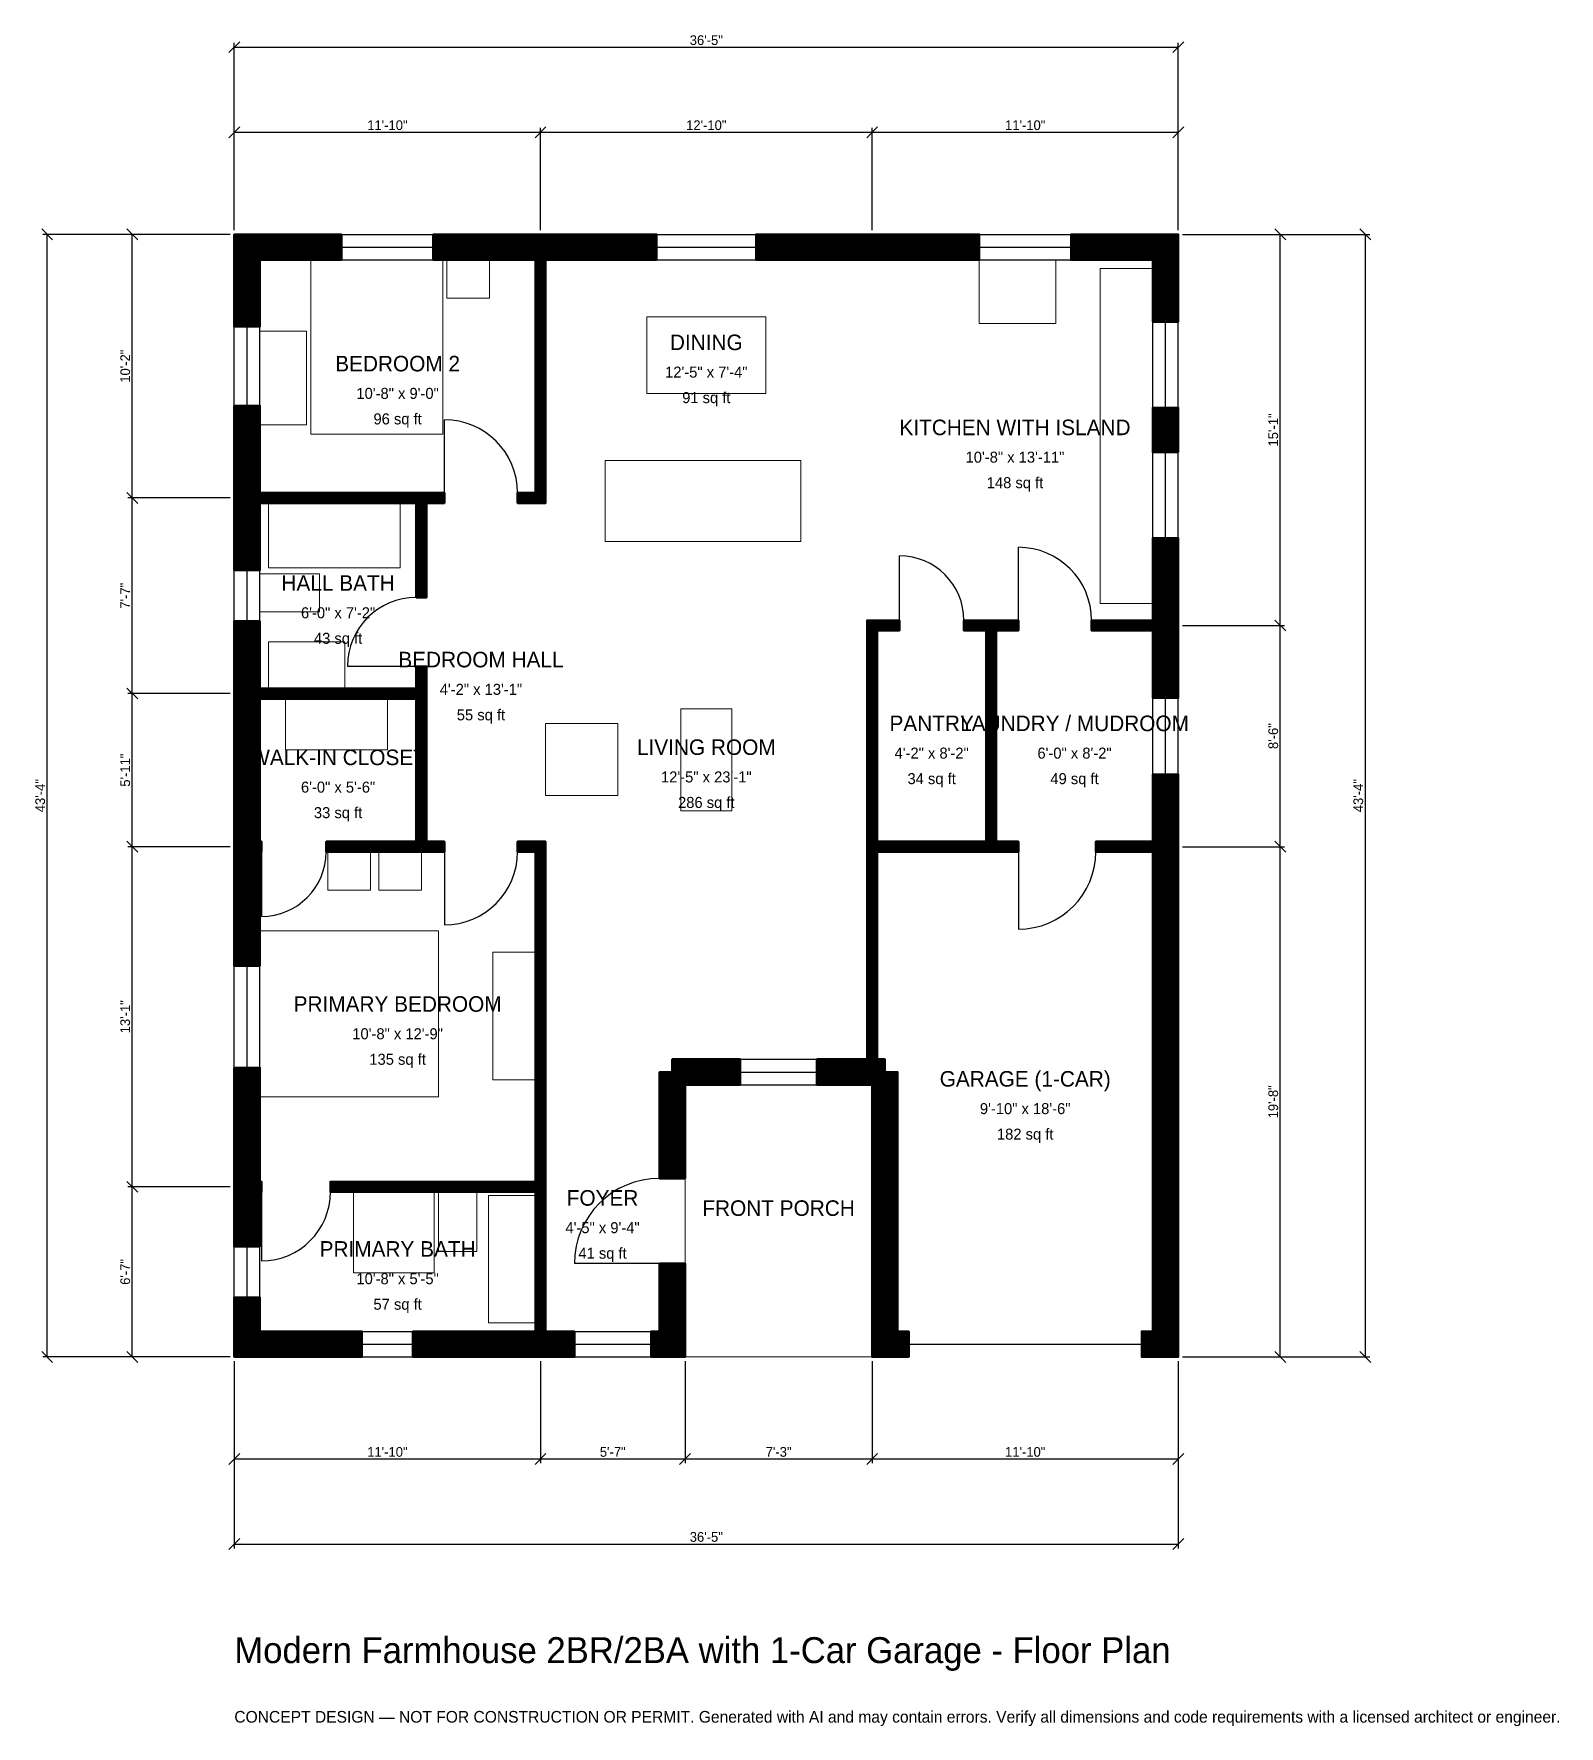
# Model space of a CAD drawing. Header units: inches. Extents: x -93 to 613, y -171 to 613.
import ezdxf
from ezdxf.enums import TextEntityAlignment as Align

# ---------------------------------------------------------------- set-up
doc = ezdxf.new("R2010")
doc.units = ezdxf.units.IN
doc.header["$MEASUREMENT"] = 0
doc.linetypes.add('DASHED', pattern=[0.6, 0.5, -0.1])
for name, color, linetype, lineweight in [('A-ANNO-DIMS', 1, 'Continuous', 13), ('A-ANNO-TEXT', 7, 'Continuous', 18), ('A-AREA-IDEN', 7, 'Continuous', 18), ('A-DOOR', 2, 'Continuous', 25), ('A-FLOR-FIXT', 9, 'Continuous', 13), ('A-FURN', 9, 'Continuous', 13), ('A-GLAZ', 4, 'Continuous', 25), ('A-SITE-PAVE', 8, 'Continuous', 13), ('A-WALL', 7, 'Continuous', 50), ('A-WALL-PATT', 8, 'Continuous', 13)]:
    doc.layers.add(name, color=color, linetype=linetype, lineweight=lineweight)
doc.dimstyles.new('PLAN', dxfattribs={"dimtxt": 4.5, "dimasz": 3, "dimexe": 2, "dimexo": 2, "dimgap": 1, "dimtad": 1, "dimdec": 0, "dimlunit": 4, "dimtsz": 2.5, "dimcen": 2.5, "dimclrd": 1, "dimclre": 1, "dimazin": 3, "dimtfac": 1, "dimtmove": 0, "dimatfit": 3})

msp = doc.modelspace()

# ---------------------------------------------------------------- hatches: boundary and pattern name
at = {"layer": 'A-WALL-PATT'}
h = msp.add_hatch(dxfattribs=at)
h.set_pattern_fill('ANSI31', color=8, scale=0.8)
h.paths.add_polyline_path([(135.8268, 0), (82.6772, 0), (82.6772, 11.811), (135.8268, 11.811), (139.3701, 11.811), (139.3701, 76.378), (44.4882, 76.378), (44.4882, 81.1024), (139.3701, 81.1024), (139.3701, 123.622), (139.3701, 128.3465), (139.3701, 233.8583), (131.1024, 233.8583), (131.1024, 238.5827), (139.3701, 238.5827), (144.0945, 238.5827), (144.0945, 233.8583), (144.0945, 128.3465), (144.0945, 123.622), (144.0945, 81.1024), (144.0945, 76.378), (144.0945, 11.811), (147.6378, 11.811), (157.4803, 11.811), (157.4803, 0), (147.6378, 0), (144.0945, 0), (144.0945, 0), (139.3701, 0), (139.3701, 0), (135.8268, 0)])
h.paths.add_polyline_path([(11.811, 0), (11.811, 0), (0, 0), (0, 0), (0, 0), (0, 11.811), (0, 11.811), (0, 27.5591), (11.811, 27.5591), (11.811, 11.811), (59.0551, 11.811), (59.0551, 0), (11.811, 0)])
h.paths.add_polyline_path([(0, 72.8346), (0, 76.378), (0, 76.378), (0, 81.1024), (0, 81.1024), (0, 84.6457), (0, 133.8583), (11.811, 133.8583), (11.811, 84.6457), (11.811, 81.1024), (12.5984, 81.1024), (12.5984, 76.378), (11.811, 76.378), (11.811, 72.8346), (11.811, 51.1811), (0, 51.1811), (0, 72.8346)])
h.paths.add_polyline_path([(0, 230.315), (0, 233.8583), (0, 233.8583), (0, 238.5827), (0, 238.5827), (0, 242.126), (0, 301.1811), (0, 304.7244), (0, 304.7244), (0, 309.4488), (0, 309.4488), (0, 312.9921), (0, 340.5512), (11.811, 340.5512), (11.811, 312.9921), (11.811, 309.4488), (84.252, 309.4488), (84.252, 319.685), (88.9764, 319.685), (88.9764, 309.4488), (88.9764, 304.7244), (88.9764, 238.5827), (97.2441, 238.5827), (97.2441, 233.8583), (88.9764, 233.8583), (84.252, 233.8583), (42.5197, 233.8583), (42.5197, 238.5827), (84.252, 238.5827), (84.252, 304.7244), (11.811, 304.7244), (11.811, 301.1811), (11.811, 242.126), (11.811, 238.5827), (12.5984, 238.5827), (12.5984, 233.8583), (11.811, 233.8583), (11.811, 230.315), (11.811, 181.1024), (0, 181.1024), (0, 230.315)])
h.paths.add_polyline_path([(0, 391.7323), (0, 395.2756), (0, 395.2756), (0, 400), (0, 400), (0, 403.5433), (0, 440.3543), (11.811, 440.3543), (11.811, 403.5433), (11.811, 400), (84.252, 400), (88.9764, 400), (97.2441, 400), (97.2441, 395.2756), (88.9764, 395.2756), (88.9764, 351.5748), (84.252, 351.5748), (84.252, 395.2756), (11.811, 395.2756), (11.811, 391.7323), (11.811, 364.1732), (0, 364.1732), (0, 391.7323)])
h.paths.add_polyline_path([(0, 507.874), (0, 507.874), (0, 519.685), (0, 519.685), (0, 519.6851), (11.811, 519.6851), (11.811, 519.685), (49.6063, 519.685), (49.6063, 507.874), (11.811, 507.874), (11.811, 476.9685), (0, 476.9685), (0, 507.874)])
h.paths.add_polyline_path([(135.8268, 519.685), (139.3701, 519.685), (139.3701, 519.6851), (144.0945, 519.6851), (144.0945, 519.685), (147.6378, 519.685), (195.4724, 519.685), (195.4724, 507.874), (147.6378, 507.874), (144.0945, 507.874), (144.0945, 419.685), (144.0945, 414.9606), (144.0945, 400), (144.0945, 395.2756), (139.3701, 395.2756), (131.1024, 395.2756), (131.1024, 400), (139.3701, 400), (139.3701, 414.9606), (139.3701, 419.685), (139.3701, 507.874), (135.8268, 507.874), (92.126, 507.874), (92.126, 519.685), (135.8268, 519.685)])
h.paths.add_polyline_path([(289.3701, 519.685), (301.1811, 519.685), (344.8819, 519.685), (344.8819, 507.874), (301.1811, 507.874), (289.3701, 507.874), (241.5354, 507.874), (241.5354, 519.685), (289.3701, 519.685)])
h.paths.add_polyline_path([(425.1968, 519.685), (425.1968, 519.6851), (437.0079, 519.6851), (437.0079, 519.685), (437.0079, 519.685), (437.0079, 507.874), (437.0079, 507.874), (437.0079, 479.1995), (425.1968, 479.1995), (425.1968, 507.874), (387.4016, 507.874), (387.4016, 519.685), (425.1968, 519.685)])
h.paths.add_polyline_path([(437.0079, 418.832), (425.1968, 418.832), (425.1968, 439.4357), (437.0079, 439.4357), (437.0079, 418.832)])
h.paths.add_polyline_path([(437.0079, 344.4882), (437.0079, 344.4882), (437.0079, 340.9449), (437.0079, 340.9449), (437.0079, 336.2205), (437.0079, 336.2205), (437.0079, 305.1181), (425.1968, 305.1181), (425.1968, 332.6772), (425.1968, 332.6772), (425.1968, 336.2205), (396.8504, 336.2205), (396.8504, 340.9449), (425.1968, 340.9449), (425.1968, 379.0682), (437.0079, 379.0682), (437.0079, 344.4882)])
h.paths.add_polyline_path([(437.0079, 238.5827), (437.0079, 238.5827), (437.0079, 233.8583), (437.0079, 233.8583), (437.0079, 230.315), (437.0079, 230.315), (437.0079, 11.811), (437.0079, 11.811), (437.0079, 0), (437.0079, 0), (437.0079, 0), (425.1968, 0), (425.1968, 0), (420.0787, 0), (420.0787, 11.811), (425.1968, 11.811), (425.1968, 233.8583), (398.8189, 233.8583), (398.8189, 238.5827), (425.1968, 238.5827), (425.1968, 242.126), (425.1968, 242.126), (425.1968, 269.685), (437.0079, 269.685), (437.0079, 238.5827)])
h.paths.add_polyline_path([(307.0866, 0), (307.0866, 0), (295.2756, 0), (295.2756, 0), (295.2756, 0), (295.2756, 11.811), (295.2756, 11.811), (295.2756, 123.622), (295.2756, 123.622), (295.2756, 125.9842), (292.9134, 125.9842), (292.9134, 125.9843), (269.685, 125.9843), (269.685, 137.7953), (292.9134, 137.7953), (292.9134, 233.8583), (292.9134, 238.5827), (292.9134, 336.2205), (292.9134, 340.9449), (297.6378, 340.9449), (307.874, 340.9449), (307.874, 336.2205), (297.6378, 336.2205), (297.6378, 238.5827), (348.0315, 238.5827), (348.0315, 336.2205), (337.7953, 336.2205), (337.7953, 340.9449), (348.0315, 340.9449), (352.7559, 340.9449), (362.9921, 340.9449), (362.9921, 336.2205), (352.7559, 336.2205), (352.7559, 238.5827), (362.9921, 238.5827), (362.9921, 233.8583), (352.7559, 233.8583), (348.0315, 233.8583), (297.6378, 233.8583), (297.6378, 137.7953), (301.1811, 137.7953), (301.1811, 131.8898), (307.0866, 131.8898), (307.0866, 11.811), (312.2047, 11.811), (312.2047, 0), (307.0866, 0)])
h.paths.add_polyline_path([(208.6614, 125.9843), (208.6614, 82.6772), (196.8504, 82.6772), (196.8504, 131.8898), (202.7559, 131.8898), (202.7559, 137.7953), (234.252, 137.7953), (234.252, 125.9843), (208.6614, 125.9843)])
h.paths.add_polyline_path([(208.6614, 11.811), (208.6615, 11.811), (208.6615, 0), (208.6614, 0), (208.6614, 0), (196.8504, 0), (196.8504, 0), (192.9134, 0), (192.9134, 11.811), (196.8504, 11.811), (196.8504, 43.3071), (208.6614, 43.3071), (208.6614, 11.811)])

# ---------------------------------------------------------------- linework, layer by layer
at = {"layer": 'A-DOOR'}
for p, q in [((97.2441, 400), (97.2441, 433.8583)), ((307.874, 340.9449), (307.874, 370.8661)), ((362.9921, 340.9449), (362.9921, 374.8031)), ((84.252, 319.685), (52.3622, 319.685)), ((12.5984, 233.8583), (12.5984, 203.937)), ((97.2441, 233.8583), (97.2441, 200)), ((362.9921, 233.8583), (362.9921, 198.0315)), ((12.5984, 76.378), (12.5984, 44.4882)), ((196.8504, 43.3071), (157.4803, 43.3071))]:
    msp.add_line(p, q, dxfattribs=at)
at = {"layer": 'A-DOOR', "linetype": 'DASHED'}
msp.add_line((312.2047, 5.9055), (420.0787, 5.9055), dxfattribs=at)
at = {"layer": 'A-DOOR'}
for centre, radius, start, end in [((97.2441, 400), 33.8583, 0, 90), ((307.874, 340.9449), 29.9213, 0, 90), ((362.9921, 340.9449), 33.8583, 0, 90), ((84.252, 319.685), 31.8898, 90, 180), ((12.5984, 233.8583), 29.9213, 270, 360), ((97.2441, 233.8583), 33.8583, 270, 360), ((362.9921, 233.8583), 35.8268, 270, 360), ((196.8504, 43.3071), 39.3701, 90, 180), ((12.5984, 76.378), 31.8898, 270, 360)]:
    msp.add_arc(centre, radius, start, end, dxfattribs=at)
at = {"layer": 'A-FLOR-FIXT'}
for points in [[(400.7874, 348.8189), (425.1968, 348.8189), (425.1968, 503.937), (400.7874, 503.937)], [(15.748, 365.3543), (76.7717, 365.3543), (76.7717, 395.2756), (15.748, 395.2756)], [(11.811, 344.8819), (39.3701, 344.8819), (39.3701, 362.5984), (11.811, 362.5984)], [(15.748, 309.4488), (51.1811, 309.4488), (51.1811, 331.1024), (15.748, 331.1024)], [(55.1181, 38.9764), (92.5197, 38.9764), (92.5197, 76.378), (55.1181, 76.378)], [(94.4882, 48.8189), (112.2047, 48.8189), (112.2047, 76.378), (94.4882, 76.378)], [(117.7165, 15.748), (139.3701, 15.748), (139.3701, 74.8031), (117.7165, 74.8031)]]:
    msp.add_lwpolyline(points, close=True, dxfattribs=at)
at = {"layer": 'A-FURN'}
for points in [[(35.4331, 427.1654), (96.4567, 427.1654), (96.4567, 507.874), (35.4331, 507.874)], [(98.4252, 490.1575), (118.1102, 490.1575), (118.1102, 507.874), (98.4252, 507.874)], [(344.8819, 478.3465), (380.315, 478.3465), (380.315, 507.874), (344.8819, 507.874)], [(190.9449, 446.063), (246.063, 446.063), (246.063, 481.4961), (190.9449, 481.4961)], [(11.811, 431.4961), (33.4646, 431.4961), (33.4646, 474.8031), (11.811, 474.8031)], [(171.6535, 377.5591), (262.2047, 377.5591), (262.2047, 414.9606), (171.6535, 414.9606)], [(23.622, 281.1024), (70.8661, 281.1024), (70.8661, 304.7244), (23.622, 304.7244)], [(206.6929, 252.7559), (230.315, 252.7559), (230.315, 300), (206.6929, 300)], [(144.0945, 259.8425), (177.5591, 259.8425), (177.5591, 293.3071), (144.0945, 293.3071)], [(43.3071, 216.1417), (62.9921, 216.1417), (62.9921, 233.8583), (43.3071, 233.8583)], [(66.9291, 216.1417), (86.6142, 216.1417), (86.6142, 233.8583), (66.9291, 233.8583)], [(11.811, 120.4724), (94.4882, 120.4724), (94.4882, 197.2441), (11.811, 197.2441)], [(119.685, 128.3465), (139.3701, 128.3465), (139.3701, 187.4016), (119.685, 187.4016)]]:
    msp.add_lwpolyline(points, close=True, dxfattribs=at)
at = {"layer": 'A-GLAZ'}
for p, q in [((49.6063, 519.685), (92.126, 519.685)), ((195.4724, 519.685), (241.5354, 519.685)), ((344.8819, 519.685), (387.4016, 519.685)), ((49.6063, 513.7795), (92.126, 513.7795)), ((195.4724, 513.7795), (241.5354, 513.7795)), ((344.8819, 513.7795), (387.4016, 513.7795)), ((49.6063, 507.874), (92.126, 507.874)), ((195.4724, 507.874), (241.5354, 507.874)), ((344.8819, 507.874), (387.4016, 507.874)), ((425.1968, 439.4357), (425.1968, 479.1995)), ((431.1024, 439.4357), (431.1024, 479.1995)), ((437.0079, 439.4357), (437.0079, 479.1995)), ((0, 440.3543), (0, 476.9685)), ((5.9055, 440.3543), (5.9055, 476.9685)), ((11.811, 440.3543), (11.811, 476.9685)), ((425.1968, 379.0682), (425.1968, 418.832)), ((431.1024, 379.0682), (431.1024, 418.832)), ((437.0079, 379.0682), (437.0079, 418.832)), ((0, 340.5512), (0, 364.1732)), ((5.9055, 340.5512), (5.9055, 364.1732)), ((11.811, 340.5512), (11.811, 364.1732)), ((425.1968, 269.685), (425.1968, 305.1181)), ((431.1024, 269.685), (431.1024, 305.1181)), ((437.0079, 269.685), (437.0079, 305.1181)), ((0, 133.8583), (0, 181.1024)), ((5.9055, 133.8583), (5.9055, 181.1024)), ((11.811, 133.8583), (11.811, 181.1024)), ((234.252, 137.7953), (269.685, 137.7953)), ((234.252, 131.8898), (269.685, 131.8898)), ((234.252, 125.9843), (269.685, 125.9843)), ((0, 27.5591), (0, 51.1811)), ((5.9055, 27.5591), (5.9055, 51.1811)), ((11.811, 27.5591), (11.811, 51.1811)), ((59.0551, 11.811), (82.6772, 11.811)), ((157.4803, 11.811), (192.9134, 11.811)), ((59.0551, 5.9055), (82.6772, 5.9055)), ((59.0551, 0), (82.6772, 0)), ((157.4803, 5.9055), (192.9134, 5.9055)), ((157.4803, 0), (192.9134, 0))]:
    msp.add_line(p, q, dxfattribs=at)
at = {"layer": 'A-SITE-PAVE', "linetype": 'DASHED'}
msp.add_lwpolyline([(208.6614, 0), (295.2756, 0), (295.2756, 125.9843), (208.6614, 125.9843)], close=True, dxfattribs=at)
at = {"layer": 'A-WALL'}
for points in [[(0, 507.874), (0, 507.874), (0, 519.685), (0, 519.685), (0, 519.6851), (11.811, 519.6851), (11.811, 519.685), (49.6063, 519.685), (49.6063, 507.874), (11.811, 507.874), (11.811, 476.9685), (0, 476.9685), (0, 507.874)], [(135.8268, 519.685), (139.3701, 519.685), (139.3701, 519.6851), (144.0945, 519.6851), (144.0945, 519.685), (147.6378, 519.685), (195.4724, 519.685), (195.4724, 507.874), (147.6378, 507.874), (144.0945, 507.874), (144.0945, 419.685), (144.0945, 414.9606), (144.0945, 400), (144.0945, 395.2756), (139.3701, 395.2756), (131.1024, 395.2756), (131.1024, 400), (139.3701, 400), (139.3701, 414.9606), (139.3701, 419.685), (139.3701, 507.874), (135.8268, 507.874), (92.126, 507.874), (92.126, 519.685), (135.8268, 519.685)], [(289.3701, 519.685), (301.1811, 519.685), (344.8819, 519.685), (344.8819, 507.874), (301.1811, 507.874), (289.3701, 507.874), (241.5354, 507.874), (241.5354, 519.685), (289.3701, 519.685)], [(425.1968, 519.685), (425.1968, 519.6851), (437.0079, 519.6851), (437.0079, 519.685), (437.0079, 519.685), (437.0079, 507.874), (437.0079, 507.874), (437.0079, 479.1995), (425.1968, 479.1995), (425.1968, 507.874), (387.4016, 507.874), (387.4016, 519.685), (425.1968, 519.685)], [(0, 391.7323), (0, 395.2756), (0, 395.2756), (0, 400), (0, 400), (0, 403.5433), (0, 440.3543), (11.811, 440.3543), (11.811, 403.5433), (11.811, 400), (84.252, 400), (88.9764, 400), (97.2441, 400), (97.2441, 395.2756), (88.9764, 395.2756), (88.9764, 351.5748), (84.252, 351.5748), (84.252, 395.2756), (11.811, 395.2756), (11.811, 391.7323), (11.811, 364.1732), (0, 364.1732), (0, 391.7323)], [(437.0079, 418.832), (425.1968, 418.832), (425.1968, 439.4357), (437.0079, 439.4357), (437.0079, 418.832)], [(437.0079, 344.4882), (437.0079, 344.4882), (437.0079, 340.9449), (437.0079, 340.9449), (437.0079, 336.2205), (437.0079, 336.2205), (437.0079, 305.1181), (425.1968, 305.1181), (425.1968, 332.6772), (425.1968, 332.6772), (425.1968, 336.2205), (396.8504, 336.2205), (396.8504, 340.9449), (425.1968, 340.9449), (425.1968, 379.0682), (437.0079, 379.0682), (437.0079, 344.4882)], [(0, 230.315), (0, 233.8583), (0, 233.8583), (0, 238.5827), (0, 238.5827), (0, 242.126), (0, 301.1811), (0, 304.7244), (0, 304.7244), (0, 309.4488), (0, 309.4488), (0, 312.9921), (0, 340.5512), (11.811, 340.5512), (11.811, 312.9921), (11.811, 309.4488), (84.252, 309.4488), (84.252, 319.685), (88.9764, 319.685), (88.9764, 309.4488), (88.9764, 304.7244), (88.9764, 238.5827), (97.2441, 238.5827), (97.2441, 233.8583), (88.9764, 233.8583), (84.252, 233.8583), (42.5197, 233.8583), (42.5197, 238.5827), (84.252, 238.5827), (84.252, 304.7244), (11.811, 304.7244), (11.811, 301.1811), (11.811, 242.126), (11.811, 238.5827), (12.5984, 238.5827), (12.5984, 233.8583), (11.811, 233.8583), (11.811, 230.315), (11.811, 181.1024), (0, 181.1024), (0, 230.315)], [(307.0866, 0), (307.0866, 0), (295.2756, 0), (295.2756, 0), (295.2756, 0), (295.2756, 11.811), (295.2756, 11.811), (295.2756, 123.622), (295.2756, 123.622), (295.2756, 125.9842), (292.9134, 125.9842), (292.9134, 125.9843), (269.685, 125.9843), (269.685, 137.7953), (292.9134, 137.7953), (292.9134, 233.8583), (292.9134, 238.5827), (292.9134, 336.2205), (292.9134, 340.9449), (297.6378, 340.9449), (307.874, 340.9449), (307.874, 336.2205), (297.6378, 336.2205), (297.6378, 238.5827), (348.0315, 238.5827), (348.0315, 336.2205), (337.7953, 336.2205), (337.7953, 340.9449), (348.0315, 340.9449), (352.7559, 340.9449), (362.9921, 340.9449), (362.9921, 336.2205), (352.7559, 336.2205), (352.7559, 238.5827), (362.9921, 238.5827), (362.9921, 233.8583), (352.7559, 233.8583), (348.0315, 233.8583), (297.6378, 233.8583), (297.6378, 137.7953), (301.1811, 137.7953), (301.1811, 131.8898), (307.0866, 131.8898), (307.0866, 11.811), (312.2047, 11.811), (312.2047, 0), (307.0866, 0)], [(437.0079, 238.5827), (437.0079, 238.5827), (437.0079, 233.8583), (437.0079, 233.8583), (437.0079, 230.315), (437.0079, 230.315), (437.0079, 11.811), (437.0079, 11.811), (437.0079, 0), (437.0079, 0), (437.0079, 0), (425.1968, 0), (425.1968, 0), (420.0787, 0), (420.0787, 11.811), (425.1968, 11.811), (425.1968, 233.8583), (398.8189, 233.8583), (398.8189, 238.5827), (425.1968, 238.5827), (425.1968, 242.126), (425.1968, 242.126), (425.1968, 269.685), (437.0079, 269.685), (437.0079, 238.5827)], [(135.8268, 0), (82.6772, 0), (82.6772, 11.811), (135.8268, 11.811), (139.3701, 11.811), (139.3701, 76.378), (44.4882, 76.378), (44.4882, 81.1024), (139.3701, 81.1024), (139.3701, 123.622), (139.3701, 128.3465), (139.3701, 233.8583), (131.1024, 233.8583), (131.1024, 238.5827), (139.3701, 238.5827), (144.0945, 238.5827), (144.0945, 233.8583), (144.0945, 128.3465), (144.0945, 123.622), (144.0945, 81.1024), (144.0945, 76.378), (144.0945, 11.811), (147.6378, 11.811), (157.4803, 11.811), (157.4803, 0), (147.6378, 0), (144.0945, 0), (144.0945, 0), (139.3701, 0), (139.3701, 0), (135.8268, 0)], [(0, 72.8346), (0, 76.378), (0, 76.378), (0, 81.1024), (0, 81.1024), (0, 84.6457), (0, 133.8583), (11.811, 133.8583), (11.811, 84.6457), (11.811, 81.1024), (12.5984, 81.1024), (12.5984, 76.378), (11.811, 76.378), (11.811, 72.8346), (11.811, 51.1811), (0, 51.1811), (0, 72.8346)], [(208.6614, 125.9843), (208.6614, 82.6772), (196.8504, 82.6772), (196.8504, 131.8898), (202.7559, 131.8898), (202.7559, 137.7953), (234.252, 137.7953), (234.252, 125.9843), (208.6614, 125.9843)], [(208.6614, 11.811), (208.6615, 11.811), (208.6615, 0), (208.6614, 0), (208.6614, 0), (196.8504, 0), (196.8504, 0), (192.9134, 0), (192.9134, 11.811), (196.8504, 11.811), (196.8504, 43.3071), (208.6614, 43.3071), (208.6614, 11.811)], [(11.811, 0), (11.811, 0), (0, 0), (0, 0), (0, 0), (0, 11.811), (0, 11.811), (0, 27.5591), (11.811, 27.5591), (11.811, 11.811), (59.0551, 11.811), (59.0551, 0), (11.811, 0)]]:
    msp.add_lwpolyline(points, close=True, dxfattribs=at)

# ---------------------------------------------------------------- texts
at = {"layer": 'A-ANNO-TEXT'}
for s, height, p in [('Modern Farmhouse 2BR/2BA with 1-Car Garage - Floor Plan', 12, (0, -141.7323)), ('CONCEPT DESIGN — NOT FOR CONSTRUCTION OR PERMIT. Generated with AI and may contain errors. Verify all dimensions and code requirements with a licensed architect or engineer.', 5.4, (0, -169.2913))]:
    msp.add_text(s, height=height, dxfattribs=at).set_placement(p)
at = {"layer": 'A-AREA-IDEN'}
for s, height, p in [('DINING', 7.2, (218.5039, 469.685)), ('BEDROOM 2', 7.2, (75.5906, 459.8425)), ('12\'-5" x 7\'-4"', 5.1, (218.5039, 455.9055)), ('10\'-8" x 9\'-0"', 5.1, (75.5906, 446.063)), ('91 sq ft', 5.1, (218.5039, 444.0945)), ('96 sq ft', 5.1, (75.5906, 434.252)), ('KITCHEN WITH ISLAND', 7.2, (361.4173, 430.315)), ('10\'-8" x 13\'-11"', 5.1, (361.4173, 416.5354)), ('148 sq ft', 5.1, (361.4173, 404.7244)), ('HALL BATH', 7.2, (48.0315, 358.2677)), ('6\'-0" x 7\'-2"', 5.1, (48.0315, 344.4882)), ('43 sq ft', 5.1, (48.0315, 332.6772)), ('BEDROOM HALL', 7.2, (114.1732, 322.8346)), ('4\'-2" x 13\'-1"', 5.1, (114.1732, 309.0551)), ('55 sq ft', 5.1, (114.1732, 297.2441)), ('PANTRY', 7.2, (322.8346, 293.3071)), ('LAUNDRY / MUDROOM', 7.2, (388.9764, 293.3071)), ('LIVING ROOM', 7.2, (218.5039, 282.2835)), ('4\'-2" x 8\'-2"', 5.1, (322.8346, 279.5276)), ('6\'-0" x 8\'-2"', 5.1, (388.9764, 279.5276)), ('WALK-IN CLOSET', 7.2, (48.0315, 277.5591)), ('6\'-0" x 5\'-6"', 5.1, (48.0315, 263.7795)), ('12\'-5" x 23\'-1"', 5.1, (218.5039, 268.5039)), ('34 sq ft', 5.1, (322.8346, 267.7165)), ('49 sq ft', 5.1, (388.9764, 267.7165)), ('286 sq ft', 5.1, (218.5039, 256.6929)), ('33 sq ft', 5.1, (48.0315, 251.9685)), ('PRIMARY BEDROOM', 7.2, (75.5906, 163.3858)), ('10\'-8" x 12\'-9"', 5.1, (75.5906, 149.6063)), ('135 sq ft', 5.1, (75.5906, 137.7953)), ('GARAGE (1-CAR)', 7.2, (366.1417, 128.7402)), ('9\'-10" x 18\'-6"', 5.1, (366.1417, 114.9606)), ('182 sq ft', 5.1, (366.1417, 103.1496)), ('FOYER', 7.2, (170.4724, 73.622)), ('FRONT PORCH', 7.2, (251.9685, 68.8976)), ('4\'-5" x 9\'-4"', 5.1, (170.4724, 59.8425)), ('PRIMARY BATH', 7.2, (75.5906, 50)), ('41 sq ft', 5.1, (170.4724, 48.0315)), ('10\'-8" x 5\'-5"', 5.1, (75.5906, 36.2205)), ('57 sq ft', 5.1, (75.5906, 24.4094))]:
    msp.add_text(s, height=height, dxfattribs=at).set_placement(p, align=Align.MIDDLE_CENTER)

# ---------------------------------------------------------------- dimensions: what is measured, and where the dimension line sits
at = {"layer": 'A-ANNO-DIMS'}
for base, p1, p2, text in [((0, 606.2992), (0, 519.685), (437.0079, 519.685), '36\'-5"'), ((0, 566.9291), (0, 519.685), (141.7323, 519.685), '11\'-10"'), ((141.7323, 566.9291), (141.7323, 519.685), (295.2756, 519.685), '12\'-10"'), ((295.2756, 566.9291), (295.2756, 519.685), (437.0079, 519.685), '11\'-10"'), ((0, -47.2441), (0, 0), (141.7323, 0), '11\'-10"'), ((0, -86.6142), (0, 0), (437.0079, 0), '36\'-5"'), ((141.7323, -47.2441), (141.7323, 0), (208.6614, 0), '5\'-7"'), ((208.6614, -47.2441), (208.6614, 0), (295.2756, 0), '7\'-3"'), ((295.2756, -47.2441), (295.2756, 0), (437.0079, 0), '11\'-10"')]:
    msp.add_linear_dim(base=base, p1=p1, p2=p2, text=text, dimstyle='PLAN', dxfattribs=at).render()
for base, p1, p2, text in [((-86.6142, 0), (0, 0), (0, 519.685), '43\'-4"'), ((-47.2441, 397.6378), (0, 397.6378), (0, 519.685), '10\'-2"'), ((484.252, 338.5827), (437.0079, 338.5827), (437.0079, 519.685), '15\'-1"'), ((523.622, 0), (437.0079, 0), (437.0079, 519.685), '43\'-4"'), ((-47.2441, 307.0866), (0, 307.0866), (0, 397.6378), '7\'-7"'), ((484.252, 236.2205), (437.0079, 236.2205), (437.0079, 338.5827), '8\'-6"'), ((-47.2441, 236.2205), (0, 236.2205), (0, 307.0866), '5\'-11"'), ((-47.2441, 78.7402), (0, 78.7402), (0, 236.2205), '13\'-1"'), ((484.252, 0), (437.0079, 0), (437.0079, 236.2205), '19\'-8"'), ((-47.2441, 0), (0, 0), (0, 78.7402), '6\'-7"')]:
    msp.add_linear_dim(base=base, p1=p1, p2=p2, angle=90, text=text, dimstyle='PLAN', dxfattribs=at).render()

doc.saveas('drawing.dxf')
